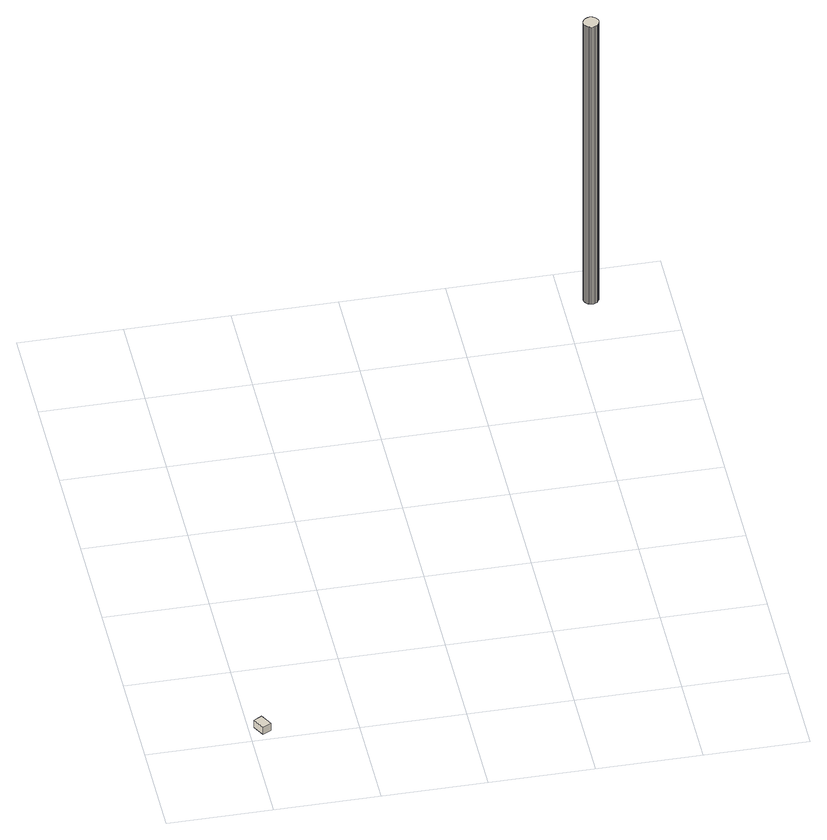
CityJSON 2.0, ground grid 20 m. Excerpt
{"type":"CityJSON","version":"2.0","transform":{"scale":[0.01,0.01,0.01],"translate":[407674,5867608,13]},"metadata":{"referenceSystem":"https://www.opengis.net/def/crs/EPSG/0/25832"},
"CityObjects":{
"building1":{"type":"Building","attributes":{"Gemeindeschluessel":"03454033","AbsoluteHoehe":"14.262","MittlereTraufHoehe":"15.939","Firsthoehe":"15.939","function":"31001_2500","roofType":"1000","measuredHeight":1.68},"address":[{"country":"Germany","locality":"Lorup"}],"geometry":[{"type":"MultiSurface","lod":"1","boundaries":[[[0,1,2,3]],[[4,5,6,7]],[[4,7,3,2]],[[5,4,2,1]],[[6,5,1,0]],[[7,6,0,3]]]}]},
"building2":{"type":"Building","attributes":{"Gemeindeschluessel":"03454033","AbsoluteHoehe":"13.169","MittlereTraufHoehe":"78.953","Firsthoehe":"78.953","function":"51002_1220","roofType":"1000","measuredHeight":65.78},"address":[{"country":"Germany","locality":"Lorup"}],"geometry":[{"type":"MultiSurface","lod":"1","boundaries":[[[8,9,10,11,12,13,14,15,16,17,18,19,20,21,22,23,24,25,26,27,28,29,30,31,32,33,34,35,36,37,38,39,40,41,42,43,44,45,46,47,48,49,50]],[[51,52,53,54,55,56,57,58,59,60,61,62,63,64,65,66,67,68,69,70,71,72,73,74,75,76,77,78,79,80,81,82,83,84,85,86,87,88,89,90,91,92,93]],[[51,93,50,49]],[[52,51,49,48]],[[53,52,48,47]],[[54,53,47,46]],[[55,54,46,45]],[[56,55,45,44]],[[57,56,44,43]],[[58,57,43,42]],[[59,58,42,41]],[[60,59,41,40]],[[61,60,40,39]],[[62,61,39,38]],[[63,62,38,37]],[[64,63,37,36]],[[65,64,36,35]],[[66,65,35,34]],[[67,66,34,33]],[[68,67,33,32]],[[69,68,32,31]],[[70,69,31,30]],[[71,70,30,29]],[[72,71,29,28]],[[73,72,28,27]],[[74,73,27,26]],[[75,74,26,25]],[[76,75,25,24]],[[77,76,24,23]],[[78,77,23,22]],[[79,78,22,21]],[[80,79,21,20]],[[81,80,20,19]],[[82,81,19,18]],[[83,82,18,17]],[[84,83,17,16]],[[85,84,16,15]],[[86,85,15,14]],[[87,86,14,13]],[[88,87,13,12]],[[89,88,12,11]],[[90,89,11,10]],[[91,90,10,9]],[[92,91,9,8]],[[93,92,8,50]]]}]}
},
"vertices":[
[73,254,294],[199,19,294],[368,107,294],[238,343,294],[368,107,126],[199,19,126],[73,254,126],[238,343,126],
[8400,11140,6595],[8411,11117,6595],[8424,11097,6595],[8439,11081,6595],[8455,11068,6595],[8470,11059,6595],[8485,11053,6595],[8500,11047,6595],[8518,11044,6595],[8538,11042,6595],[8559,11044,6595],[8583,11049,6595],[8607,11059,6595],[8630,11075,6595],[8650,11094,6595],[8665,11116,6595],[8676,11137,6595],[8682,11158,6595],[8685,11178,6595],[8685,11196,6595],[8684,11212,6595],[8680,11228,6595],[8675,11245,6595],[8666,11262,6595],[8654,11281,6595],[8637,11298,6595],[8617,11314,6595],[8592,11326,6595],[8591,11326,6595],[8565,11334,6595],[8539,11336,6595],[8515,11334,6595],[8494,11329,6595],[8475,11322,6595],[8459,11313,6595],[8446,11304,6595],[8434,11293,6595],[8422,11280,6595],[8411,11263,6595],[8402,11244,6595],[8395,11221,6595],[8391,11195,6595],[8393,11167,6595],[8391,11195,17],[8395,11221,17],[8402,11244,17],[8411,11263,17],[8422,11280,17],[8434,11293,17],[8446,11304,17],[8459,11313,17],[8475,11322,17],[8494,11329,17],[8515,11334,17],[8539,11336,17],[8565,11334,17],[8591,11326,17],[8592,11326,17],[8617,11314,17],[8637,11298,17],[8654,11281,17],[8666,11262,17],[8675,11245,17],[8680,11228,17],[8684,11212,17],[8685,11196,17],[8685,11178,17],[8682,11158,17],[8676,11137,17],[8665,11116,17],[8650,11094,17],[8630,11075,17],[8607,11059,17],[8583,11049,17],[8559,11044,17],[8538,11042,17],[8518,11044,17],[8500,11047,17],[8485,11053,17],[8470,11059,17],[8455,11068,17],[8439,11081,17],[8424,11097,17],[8411,11117,17],[8400,11140,17],[8393,11167,17]
]}
